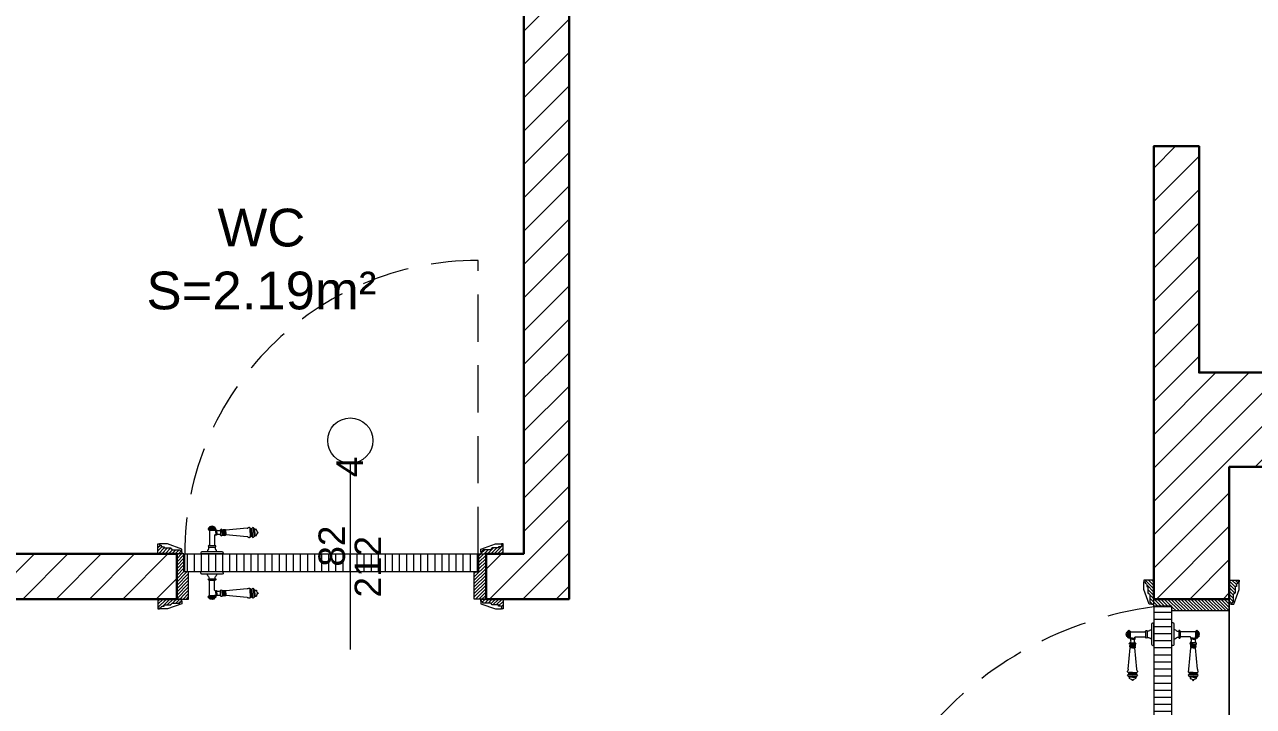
# Model space of a CAD drawing. Header units: centimetres. Extents: x 92587 to 105438, y -55119 to -48334.
# Drawn here: x 94999.8 to 95325.5, y -52695.8 to -52515.1 of the extents above; entities that cross this region are included whole.
import ezdxf

# ---------------------------------------------------------------- set-up
doc = ezdxf.new("R2010")
doc.units = ezdxf.units.CM
doc.header["$LTSCALE"] = 50
doc.header["$MEASUREMENT"] = 0
doc.linetypes.add('CACHE', pattern=[0.375, 0.25, -0.125])
doc.layers.get('0').update_dxf_attribs({"color": 8})
for name, color, linetype, lineweight in [('CONSOLE ISOL.', 214, 'Continuous', 15), ('door', 44, 'Continuous', 5), ('MACONNERIE COUPE', 7, 'Continuous', 30), ('MACONNERIE HACHURE', 253, 'Continuous', 13)]:
    doc.layers.add(name, color=color, linetype=linetype, lineweight=lineweight)
doc.layers.add('DEMOL', color=7, linetype='Continuous', lineweight=60, true_color=0xa87e00)
doc.styles.add('GENERATED_STYLE_1', font='arial.ttf')
doc.styles.add('RS_TEXT_1.50', font='arial.ttf', dxfattribs={"height": 12.5})

# ---------------------------------------------------------------- blocks, each defined once
blk = doc.blocks.new('door900')
at = {"color": 0}
for p, q in [((-9.3, 67.7), (9.3, 67.7)), ((9.3, 65.2), (-9.3, 65.2)), ((-6.8, 71.5), (-6.8, 70.2)), ((-5.5, 71.5), (-6.8, 71.5)), ((-6.8, 70.2), (6.8, 70.2)), ((-5.5, 71.5), (5.5, 71.5)), ((5.5, 71.5), (6.8, 71.5)), ((6.8, 71.5), (6.8, 70.2)), ((92.8, 68.1), (36.2, 62.8)), ((101.2, 67.3), (103.2, 68)), ((101.2, 56.8), (101.2, 67.3)), ((103.2, 68), (103.2, 67.7)), ((103.2, 56.8), (103.2, 68)), ((106.5, 68), (105.5, 67.3)), ((105.5, 56.8), (105.5, 67.3)), ((106.5, 56.8), (106.5, 68)), ((110.7, 68), (111.8, 67.3)), ((110.7, 56.8), (110.7, 68)), ((111.8, 56.8), (111.8, 67.3)), ((111.8, 66.2), (113.3, 66.2)), ((113.3, 56.8), (113.3, 66.2)), ((-6.8, 62.7), (-6.8, 24)), ((-6.8, 62.7), (6.8, 62.7)), ((8.7, 62.7), (6.8, 62.7)), ((6.8, 49.1), (6.8, 24)), ((8.7, 50.9), (8.7, 50.9)), ((10.5, 56.8), (10.5, 62.5)), ((10.5, 56.8), (10.5, 51.1)), ((12.7, 56.8), (12.7, 62.5)), ((12.7, 56.8), (12.7, 51.1)), ((22.5, 63.8), (22.5, 49.8)), ((26.5, 56.8), (26.5, 63.8)), ((26.5, 63.8), (29.1, 63.8)), ((26.5, 63.8), (29.1, 63.8)), ((26.5, 56.8), (26.5, 49.8)), ((26.5, 49.8), (29.1, 49.8)), ((26.5, 49.8), (29.1, 49.8)), ((29.1, 63.8), (29.1, 62.8)), ((29.1, 62.8), (29.1, 56.8)), ((29.1, 50.8), (29.1, 56.8)), ((29.1, 50.8), (29.1, 49.8)), ((29.1, 49.8), (29.1, 49.8)), ((31.1, 62.8), (31.1, 56.8)), ((31.1, 50.8), (31.1, 56.8)), ((34.1, 56.8), (34.1, 62.8)), ((34.1, 62.8), (34.1, 56.8)), ((34.1, 50.8), (34.1, 56.8)), ((34.1, 56.8), (34.1, 50.8)), ((36.2, 56.8), (36.2, 62.8)), ((36.2, 56.8), (36.2, 50.8)), ((92.8, 45.5), (36.2, 50.8)), ((101.2, 56.8), (101.2, 46.3)), ((101.2, 46.3), (103.2, 45.7)), ((103.2, 56.8), (103.2, 46.3)), ((103.2, 45.9), (103.2, 45.7)), ((105.5, 56.8), (105.5, 46.3)), ((106.5, 45.7), (105.5, 46.3)), ((106.5, 56.8), (106.5, 45.7)), ((110.7, 56.8), (110.7, 45.7)), ((110.7, 45.7), (111.8, 46.3)), ((111.8, 56.8), (111.8, 46.3)), ((111.8, 47.5), (113.3, 47.5)), ((113.3, 56.8), (113.3, 47.5)), ((120.5, 56.8), (120.5, 58.6)), ((120.5, 56.8), (120.5, 55)), ((-30, 3), (-30, 0)), ((30, 0), (-30, 0)), ((27, 6), (-27, 6)), ((-8.3, 22.3), (8.3, 22.3)), ((-8.3, 18.3), (8.3, 18.3)), ((30, 3), (30, 0))]:
    blk.add_line(p, q, dxfattribs=at)
for centre, radius, start, end in [((-9.3, 66.5), 1.25, 90, 270), ((-6.8, 67.7), 2.51, 90.115, 179.885), ((-6.8, 65.2), 2.51, 180.115, 269.885), ((0, 64), 9.29, 53.4104, 126.5896), ((6.8, 67.7), 2.51, 0.115, 89.885), ((6.8, 65.2), 2.51, 270.115, 359.885), ((9.3, 66.5), 1.25, 270, 90), ((24.5, 63.7), 2.01, 4.1469, 175.8531), ((93.1, 72.5), 4.4, 266.3976, 315.6468), ((98.3, 67.4), 2.89, 358.3861, 135.6468), ((104.3, 67.6), 1.15, 170.914, 348.1019), ((108.6, 68), 2.1, 0, 180), ((115.5, 62.5), 2.84, 13.4568, 140.4953), ((8.7, 49), 1.91, 88.7426, 178.1515), ((8.6, 64.9), 2.15, 272.7029, 297.6142), ((8.6, 48.8), 2.15, 62.3858, 87.2971), ((10, 62.5), 0.561, 3.7097, 127.9634), ((10, 51.1), 0.561, 232.0366, 356.2903), ((11.6, 62.5), 1.1, 0.0106, 179.9894), ((11.6, 51.1), 1.1, 180.0106, 359.9894), ((16.7, 70.5), 8.83, 243.5466, 311.3694), ((16.7, 43.2), 8.83, 48.6306, 116.4534), ((24.5, 50), 2.01, 184.1469, 355.8531), ((30.1, 62.8), 1.03, 0, 180.0014), ((30.1, 50.8), 1.03, 179.9972, 0), ((32.6, 62.8), 1.48, 0, 180), ((32.6, 50.8), 1.48, 180, 0), ((35.2, 62.8), 1.03, 0, 180), ((32.6, 62.8), 1.48, 1.563306237032948e-10, 2.08440831604393e-10), ((35.2, 50.8), 1.03, 180, 0), ((93.1, 41.1), 4.4, 44.3532, 93.6024), ((98.3, 46.2), 2.89, 224.3532, 1.6139), ((104.3, 46.1), 1.15, 11.8981, 189.086), ((108.6, 45.7), 2.1, 180, 0), ((115.5, 51.2), 2.84, 219.5047, 346.5432), ((127.9, 65.2), 9.88, 191.9991, 221.6757), ((127.9, 48.5), 9.88, 138.3243, 168.0009), ((120.5, 56.8), 1.79, 0, 90), ((120.5, 56.8), 1.79, 270, 0), ((-27, 3), 3, 90, 180), ((-6.8, 6), 6, 130.5908, 180), ((-16.6, 16.6), 8.41, 314.3689, 12.0705), ((-8.3, 20.3), 2, 90, 270), ((-8.5, 24), 1.71, 275.059, 359.7825), ((8.5, 24), 1.71, 180.2175, 264.941), ((16.6, 16.6), 8.41, 167.9295, 225.6311), ((8.3, 20.3), 2, 270, 90), ((6.8, 6), 6, 0, 49.4092), ((27, 3), 3, 0, 90)]:
    blk.add_arc(centre, radius, start, end, dxfattribs=at)

msp = doc.modelspace()

# ---------------------------------------------------------------- hatches: boundary and pattern name
at = {"layer": 'door'}
h = msp.add_hatch(dxfattribs=at)
h.set_pattern_fill('ANSI31', color=256, scale=5, angle=900)
h.set_pattern_definition([(225, (242312.2885, -107686.8739), (0.4419417382, -0.4419417382), [])])
h.paths.add_polyline_path([(95040.12, -52667.36), (95043.27, -52667.36), (95043.27, -52660.18), (95042.01, -52660.18), (95042.01, -52655.36), (95040.12, -52655.36)])
edge = h.paths.add_edge_path()
edge.add_line((95036.37, -52669.25), (95036.79, -52669.25))
edge.add_line((95036.79, -52669.25), (95036.79, -52668.93))
edge.add_line((95036.79, -52668.93), (95038.55, -52668.93))
edge.add_line((95038.55, -52668.93), (95038.55, -52668.72))
edge.add_arc((95038.55, -52668.41), 0.314, 270, 360)
edge.add_line((95038.87, -52668.41), (95040.96, -52668.41))
edge.add_line((95040.96, -52668.41), (95040.96, -52668.2))
edge.add_arc((95040.96, -52667.89), 0.314, 270, 360)
edge.add_line((95041.28, -52667.89), (95041.48, -52667.89))
edge.add_line((95041.48, -52667.89), (95041.48, -52667.36))
edge.add_line((95041.48, -52667.36), (95035.12, -52667.36))
edge.add_line((95035.12, -52667.36), (95035.12, -52669.98))
edge.add_line((95035.12, -52669.98), (95035.53, -52669.98))
edge.add_line((95035.53, -52669.98), (95035.53, -52669.67))
edge.add_line((95035.53, -52669.67), (95035.95, -52669.67))
edge.add_arc((95036.37, -52669.67), 0.419, 90, 180, ccw=False)
edge = h.paths.add_edge_path()
edge.add_line((95036.37, -52653.48), (95036.79, -52653.48))
edge.add_line((95036.79, -52653.48), (95036.79, -52653.79))
edge.add_line((95036.79, -52653.79), (95038.55, -52653.79))
edge.add_line((95038.55, -52653.79), (95038.55, -52654))
edge.add_arc((95038.55, -52654.31), 0.314, 0, 90, ccw=False)
edge.add_line((95038.87, -52654.31), (95040.96, -52654.31))
edge.add_line((95040.96, -52654.31), (95040.96, -52654.52))
edge.add_arc((95040.96, -52654.84), 0.314, 0, 90, ccw=False)
edge.add_line((95041.28, -52654.84), (95041.48, -52654.84))
edge.add_line((95041.48, -52654.84), (95041.48, -52655.36))
edge.add_line((95041.48, -52655.36), (95035.12, -52655.36))
edge.add_line((95035.12, -52655.36), (95035.12, -52652.74))
edge.add_line((95035.12, -52652.74), (95035.53, -52652.74))
edge.add_line((95035.53, -52652.74), (95035.53, -52653.06))
edge.add_line((95035.53, -52653.06), (95035.95, -52653.06))
edge.add_arc((95036.37, -52653.06), 0.419, 180, 270)
h = msp.add_hatch(dxfattribs=at)
h.set_pattern_fill('ANSI31', color=256, scale=5, angle=900)
h.set_pattern_definition([(225, (242302.2766, -107686.8739), (0.4419417382, -0.4419417382), [])])
edge = h.paths.add_edge_path()
edge.add_line((95125.86, -52669.25), (95125.44, -52669.25))
edge.add_line((95125.44, -52669.25), (95125.44, -52668.93))
edge.add_line((95125.44, -52668.93), (95123.68, -52668.93))
edge.add_line((95123.68, -52668.93), (95123.68, -52668.72))
edge.add_arc((95123.68, -52668.41), 0.314, 180, 270, ccw=False)
edge.add_line((95123.37, -52668.41), (95121.27, -52668.41))
edge.add_line((95121.27, -52668.41), (95121.27, -52668.2))
edge.add_arc((95121.27, -52667.89), 0.314, 180, 270, ccw=False)
edge.add_line((95120.96, -52667.89), (95120.75, -52667.89))
edge.add_line((95120.75, -52667.89), (95120.75, -52667.36))
edge.add_line((95120.75, -52667.36), (95126.61, -52667.36))
edge.add_line((95126.61, -52667.36), (95126.61, -52669.98))
edge.add_line((95126.61, -52669.98), (95126.2, -52669.98))
edge.add_line((95126.2, -52669.98), (95126.2, -52669.67))
edge.add_line((95126.2, -52669.67), (95126.28, -52669.67))
edge.add_arc((95125.86, -52669.67), 0.419, 360, 450)
h.paths.add_polyline_path([(95122.11, -52667.36), (95118.97, -52667.36), (95118.97, -52660.18), (95120.23, -52660.18), (95120.23, -52655.36), (95122.11, -52655.36)])
edge = h.paths.add_edge_path()
edge.add_line((95125.86, -52653.48), (95125.44, -52653.48))
edge.add_line((95125.44, -52653.48), (95125.44, -52653.79))
edge.add_line((95125.44, -52653.79), (95123.68, -52653.79))
edge.add_line((95123.68, -52653.79), (95123.68, -52654))
edge.add_arc((95123.68, -52654.31), 0.314, 90, 180)
edge.add_line((95123.37, -52654.31), (95121.27, -52654.31))
edge.add_line((95121.27, -52654.31), (95121.27, -52654.52))
edge.add_arc((95121.27, -52654.84), 0.314, 90, 180)
edge.add_line((95120.96, -52654.84), (95120.75, -52654.84))
edge.add_line((95120.75, -52654.84), (95120.75, -52655.36))
edge.add_line((95120.75, -52655.36), (95126.61, -52655.36))
edge.add_line((95126.61, -52655.36), (95126.61, -52652.74))
edge.add_line((95126.61, -52652.74), (95126.2, -52652.74))
edge.add_line((95126.2, -52652.74), (95126.2, -52653.06))
edge.add_line((95126.2, -52653.06), (95126.28, -52653.06))
edge.add_arc((95125.86, -52653.06), 0.419, -90, 0, ccw=False)
h = msp.add_hatch(dxfattribs=at)
h.set_pattern_fill('ANSI31', color=256, scale=15, angle=405)
h.set_pattern_definition([(90, (48803.5734, -151734.3063), (-1.875, 2e-15), [])])
h.paths.add_polyline_path([(95120.02, -52660.13), (95042.22, -52660.13), (95042.22, -52655.41), (95120.02, -52655.41)])
h = msp.add_hatch(dxfattribs=at)
h.set_pattern_fill('ANSI31', color=256, scale=5, angle=990)
h.set_pattern_definition([(315, (151044.98945, 93865.35385), (0.4419417382, 0.4419417382), [])])
h.paths.add_polyline_path([(95319.11, -52667.36), (95319.11, -52670.51), (95303.93, -52670.51), (95303.93, -52669.25), (95299.11, -52669.25), (95299.11, -52667.36)])
edge = h.paths.add_edge_path()
edge.add_line((95321, -52663.61), (95321, -52664.03))
edge.add_line((95321, -52664.03), (95320.68, -52664.03))
edge.add_line((95320.68, -52664.03), (95320.68, -52665.79))
edge.add_line((95320.68, -52665.79), (95320.47, -52665.79))
edge.add_arc((95320.16, -52665.79), 0.314, 270, 360, ccw=False)
edge.add_line((95320.16, -52666.11), (95320.16, -52668.2))
edge.add_line((95320.16, -52668.2), (95319.95, -52668.2))
edge.add_arc((95319.63, -52668.2), 0.314, -90, 0, ccw=False)
edge.add_line((95319.63, -52668.51), (95319.63, -52668.72))
edge.add_line((95319.63, -52668.72), (95319.11, -52668.72))
edge.add_line((95319.11, -52668.72), (95319.11, -52662.36))
edge.add_line((95319.11, -52662.36), (95321.73, -52662.36))
edge.add_line((95321.73, -52662.36), (95321.73, -52662.77))
edge.add_line((95321.73, -52662.77), (95321.42, -52662.77))
edge.add_line((95321.42, -52662.77), (95321.42, -52663.19))
edge.add_arc((95321.42, -52663.61), 0.419, 90, 180)
edge = h.paths.add_edge_path()
edge.add_line((95297.23, -52663.61), (95297.23, -52664.03))
edge.add_line((95297.23, -52664.03), (95297.54, -52664.03))
edge.add_line((95297.54, -52664.03), (95297.54, -52665.79))
edge.add_line((95297.54, -52665.79), (95297.75, -52665.79))
edge.add_arc((95298.06, -52665.79), 0.314, 180, 270)
edge.add_line((95298.06, -52666.11), (95298.06, -52668.2))
edge.add_line((95298.06, -52668.2), (95298.27, -52668.2))
edge.add_arc((95298.59, -52668.2), 0.314, 180, 270)
edge.add_line((95298.59, -52668.51), (95298.59, -52668.72))
edge.add_line((95298.59, -52668.72), (95299.11, -52668.72))
edge.add_line((95299.11, -52668.72), (95299.11, -52662.36))
edge.add_line((95299.11, -52662.36), (95296.49, -52662.36))
edge.add_line((95296.49, -52662.36), (95296.49, -52662.77))
edge.add_line((95296.49, -52662.77), (95296.81, -52662.77))
edge.add_line((95296.81, -52662.77), (95296.81, -52663.19))
edge.add_arc((95296.81, -52663.61), 0.419, 0, 90, ccw=False)
h = msp.add_hatch(dxfattribs=at)
h.set_pattern_fill('ANSI31', color=256, scale=15, angle=495)
h.set_pattern_definition([(180, (195092.4219, -99643.3612), (-1e-15, -1.875), [])])
h.paths.add_polyline_path([(95303.88, -52765.27), (95303.88, -52669.46), (95299.16, -52669.46), (95299.16, -52765.27)])
at = {"layer": 'MACONNERIE HACHURE'}
h = msp.add_hatch(dxfattribs=at)
h.set_pattern_fill('ANSI31', color=256, scale=50, style=0)
h.set_pattern_definition([(45, (845.911, 6550.742), (-4.41941738, 4.41941738), [])])
h.paths.add_polyline_path([(96464.11, -53567.36), (96464.11, -53736.36), (96392.11, -53736.36), (96392.11, -53757.36), (96414.11, -53757.36), (96414.11, -53762.36), (96234.11, -53762.36), (96234.11, -53750.36), (96284.11, -53750.36), (96284.11, -53577.36), (96306.11, -53577.36), (96306.11, -53589.36), (96296.11, -53589.36), (96296.11, -53750.36), (96387.11, -53750.36), (96387.11, -53731.36), (96444.11, -53731.36), (96444.11, -53589.36), (96388.11, -53589.36), (96388.11, -53577.36), (96452.11, -53577.36), (96452.11, -53567.36)])
h.paths.add_polyline_path([(95894.28, -52902.36), (95944.11, -52902.36), (95944.11, -52942.36), (95894.28, -52942.36)])
h.paths.add_polyline_path([(95734.11, -52902.36), (95774.11, -52902.36), (95774.11, -52942.36), (95734.11, -52942.36)])
h.paths.add_polyline_path([(95874.11, -52547.36), (95964.11, -52547.36), (95964.11, -52607.36), (96117.11, -52607.36), (96117.11, -52547.36), (96129.11, -52547.36), (96129.11, -52667.36), (96109.11, -52667.36), (96109.11, -52632.36), (95944.11, -52632.36), (95944.11, -52583.36), (95874.11, -52583.36), (95874.11, -52632.36), (95839.11, -52632.36), (95839.11, -52612.36), (95849.11, -52612.36), (95849.11, -52562.36), (95874.11, -52562.36), (95874.11, -52578.36), (95944.11, -52578.36), (95944.11, -52552.36), (95874.11, -52552.36)])
h.paths.add_polyline_path([(96444.11, -54162.36), (96344.11, -54162.36), (96344.11, -54187.36), (96444.11, -54187.36)])
h.paths.add_polyline_path([(96679.11, -52154.25), (96704.11, -52154.25), (96704.11, -52107.36), (96679.11, -52107.36)])
h.paths.add_polyline_path([(96679.11, -54052.36), (96704.11, -54052.36), (96704.11, -54072.36), (96679.11, -54072.36)])
h.paths.add_polyline_path([(95996.61, -52902.36), (95979.11, -52902.36), (95979.11, -52922.36), (95996.61, -52922.36)])
h.paths.add_polyline_path([(96319.11, -52789.36), (96329.11, -52789.36), (96329.11, -52777.36), (96289.11, -52777.36), (96289.11, -52789.36), (96299.11, -52789.36), (96299.11, -53107.36), (96129.11, -53107.36), (96129.11, -52789.36), (96207.12, -52789.36), (96207.12, -52777.36), (96129.11, -52777.36), (96129.11, -52767.36), (96109.11, -52767.36), (96109.11, -52902.36), (96096.61, -52902.36), (96096.61, -52922.36), (96109.11, -52922.36), (96109.11, -53137.36), (96130.11, -53137.36), (96130.11, -53467.36), (96228.12, -53467.36), (96228.12, -53455.36), (96150.11, -53455.36), (96150.11, -53137.36), (96320.11, -53137.36), (96320.11, -53455.36), (96310.11, -53455.36), (96310.11, -53467.36), (96350.11, -53467.36), (96350.11, -53455.36), (96340.11, -53455.36), (96340.11, -53137.36), (96679.11, -53137.36), (96679.11, -53182.36), (96704.11, -53182.36), (96704.11, -53132.36), (96814.11, -53132.36), (96814.11, -53112.36), (96704.11, -53112.36), (96704.11, -53062.36), (96679.11, -53062.36), (96679.11, -53107.36), (96319.11, -53107.36)])
h.paths.add_polyline_path([(96487.11, -53762.36), (96487.11, -53742.36), (96789.11, -53742.36), (96789.11, -53677.36), (96814.11, -53677.36), (96814.11, -53767.36), (96704.11, -53767.36), (96704.11, -53782.36), (96679.11, -53782.36), (96679.11, -53762.36)])
h.paths.add_polyline_path([(96044.11, -53859.36), (96019.11, -53859.36), (96019.11, -53581.36), (95967.11, -53581.36), (95967.11, -53559.36), (95979.11, -53559.36), (95979.11, -53569.36), (96104.11, -53569.36), (96104.11, -53581.36), (96044.11, -53581.36)])
h.paths.add_polyline_path([(96019.11, -53932.36), (96019.11, -53952.36), (95969.11, -53952.36), (95969.11, -54072.36), (95944.11, -54072.36), (95944.11, -53957.36), (95926.61, -53957.36), (95926.61, -53932.36)])
h.paths.add_polyline_path([(96679.11, -54122.36), (96679.11, -54162.36), (96624.11, -54162.36), (96624.11, -54187.36), (96704.11, -54187.36), (96704.11, -54122.36)])
h.paths.add_polyline_path([(96104.11, -54162.36), (96164.11, -54162.36), (96164.11, -54187.36), (96079.11, -54187.36), (96079.11, -54122.36), (96079.11, -54122.36), (96079.11, -54072.36), (96104.11, -54072.36)])
h.paths.add_polyline_path([(96679.11, -52482.36), (96679.11, -52424.25), (96704.11, -52424.25), (96704.11, -52477.36), (96814.11, -52477.36), (96814.11, -52567.36), (96789.11, -52567.36), (96789.11, -52502.36), (96456.11, -52502.36), (96456.11, -52675.36), (96444.11, -52675.36), (96444.11, -52667.36), (96388.11, -52667.36), (96388.11, -52655.36), (96444.11, -52655.36), (96444.11, -52507.36), (96296.11, -52507.36), (96296.11, -52655.36), (96306.11, -52655.36), (96306.11, -52667.36), (96284.11, -52667.36), (96284.11, -52494.36), (96234.24, -52494.36), (96234.24, -52482.36)])
h.paths.add_polyline_path([(96444.11, -52809.36), (96444.11, -52789.36), (96421.11, -52789.36), (96421.11, -52777.36), (96444.11, -52777.36), (96444.11, -52767.36), (96456.11, -52767.36), (96456.11, -52797.36), (96679.11, -52797.36), (96679.11, -52809.36)], flags=17)
h.paths.add_polyline_path([(96464.11, -53447.36), (96679.11, -53447.36), (96679.11, -53435.36), (96452.11, -53435.36), (96452.11, -53455.36), (96442.11, -53455.36), (96442.11, -53467.36), (96452.11, -53467.36), (96452.11, -53475.36), (96464.11, -53475.36)])
h.paths.add_polyline_path([(95879.11, -53447.36), (95879.11, -53459.36), (95967.11, -53459.36), (95967.11, -53467.36), (95979.11, -53467.36), (95979.11, -53447.36)])
h.paths.add_polyline_path([(96789.11, -52797.36), (96814.11, -52797.36), (96814.11, -52747.36), (96789.11, -52747.36)])
h.paths.add_polyline_path([(96789.11, -53447.36), (96814.11, -53447.36), (96814.11, -53497.36), (96789.11, -53497.36)])
h.paths.add_polyline_path([(96679.11, -52847.36), (96704.11, -52847.36), (96704.11, -52902.25), (96679.11, -52902.25)], flags=17)
h.paths.add_polyline_path([(96679.11, -53397.36), (96704.11, -53397.36), (96704.11, -53342.47), (96679.11, -53342.47)], flags=17)
h.paths.add_polyline_path([(95533.94, -52902.36), (95484.11, -52902.36), (95484.11, -52942.36), (95533.94, -52942.36)])
h.paths.add_polyline_path([(95694.11, -52902.36), (95654.11, -52902.36), (95654.11, -52942.36), (95694.11, -52942.36)])
h.paths.add_polyline_path([(95849.11, -52082.36), (95829.11, -52082.36), (95829.11, -52057.36), (95849.11, -52057.36)])
h.paths.add_polyline_path([(96164.11, -52082.36), (96164.11, -52057.36), (95984.11, -52057.36), (95984.11, -52082.36)])
h.paths.add_polyline_path([(95554.11, -52547.36), (95464.11, -52547.36), (95464.11, -52607.36), (95311.11, -52607.36), (95311.11, -52547.36), (95299.11, -52547.36), (95299.11, -52667.36), (95319.11, -52667.36), (95319.11, -52632.36), (95484.11, -52632.36), (95484.11, -52583.36), (95554.11, -52583.36), (95554.11, -52632.36), (95739.11, -52632.36), (95739.11, -52612.36), (95579.11, -52612.36), (95579.11, -52562.36), (95554.11, -52562.36), (95554.11, -52578.36), (95484.11, -52578.36), (95484.11, -52552.36), (95554.11, -52552.36)])
h.paths.add_polyline_path([(94984.11, -54162.36), (95084.11, -54162.36), (95084.11, -54187.36), (94984.11, -54187.36)])
h.paths.add_polyline_path([(94749.11, -52154.25), (94724.11, -52154.25), (94724.11, -52107.36), (94749.11, -52107.36)])
h.paths.add_polyline_path([(94749.11, -54052.36), (94724.11, -54052.36), (94724.11, -54072.36), (94749.11, -54072.36)])
h.paths.add_polyline_path([(95431.61, -52902.36), (95449.11, -52902.36), (95449.11, -52922.36), (95431.61, -52922.36)])
h.paths.add_polyline_path([(95729.11, -53932.36), (95746.61, -53932.36), (95746.61, -53957.36), (95729.11, -53957.36), (95729.11, -54122.36), (95699.11, -54122.36), (95699.11, -53957.36), (95681.5, -53957.36), (95681.5, -53932.36), (95699.11, -53932.36), (95699.11, -53459.36), (95631.11, -53459.36), (95631.11, -53447.36), (95699.11, -53447.36), (95699.11, -53272.36), (95729.11, -53272.36), (95729.11, -53447.36), (95797.11, -53447.36), (95797.11, -53459.36), (95729.11, -53459.36)])
h.paths.add_polyline_path([(95109.11, -52789.36), (95099.11, -52789.36), (95099.11, -52777.36), (95139.11, -52777.36), (95139.11, -52789.36), (95129.11, -52789.36), (95129.11, -53107.36), (95299.11, -53107.36), (95299.11, -52789.36), (95221.1, -52789.36), (95221.1, -52777.36), (95299.11, -52777.36), (95299.11, -52767.36), (95319.11, -52767.36), (95319.11, -52902.36), (95331.61, -52902.36), (95331.61, -52922.36), (95319.11, -52922.36), (95319.11, -53137.36), (95298.11, -53137.36), (95298.11, -53467.36), (95200.1, -53467.36), (95200.1, -53455.36), (95278.11, -53455.36), (95278.11, -53137.36), (95108.11, -53137.36), (95108.11, -53455.36), (95118.11, -53455.36), (95118.11, -53467.36), (95078.11, -53467.36), (95078.11, -53455.36), (95088.11, -53455.36), (95088.11, -53137.36), (94749.11, -53137.36), (94749.11, -53182.36), (94724.11, -53182.36), (94724.11, -53132.36), (94614.11, -53132.36), (94614.11, -53112.36), (94724.11, -53112.36), (94724.11, -53062.36), (94749.11, -53062.36), (94749.11, -53107.36), (95109.11, -53107.36)])
h.paths.add_polyline_path([(94964.11, -53736.36), (95036.11, -53736.36), (95036.11, -53757.36), (95014.11, -53757.36), (95014.11, -53762.36), (95194.11, -53762.36), (95194.11, -53750.36), (95144.11, -53750.36), (95144.11, -53577.36), (95122.11, -53577.36), (95122.11, -53589.36), (95132.11, -53589.36), (95132.11, -53750.36), (95041.11, -53750.36), (95041.11, -53731.36), (94984.11, -53731.36), (94984.11, -53589.36), (95040.11, -53589.36), (95040.11, -53577.36), (94976.11, -53577.36), (94976.11, -53567.36), (94964.11, -53567.36)])
h.paths.add_polyline_path([(94941.11, -53762.36), (94941.11, -53742.36), (94639.11, -53742.36), (94639.11, -53677.36), (94614.11, -53677.36), (94614.11, -53767.36), (94724.11, -53767.36), (94724.11, -53782.36), (94749.11, -53782.36), (94749.11, -53762.36)])
h.paths.add_polyline_path([(95384.11, -53859.36), (95409.11, -53859.36), (95409.11, -53581.36), (95461.11, -53581.36), (95461.11, -53559.36), (95449.11, -53559.36), (95449.11, -53569.36), (95324.11, -53569.36), (95324.11, -53581.36), (95384.11, -53581.36)])
h.paths.add_polyline_path([(95409.11, -53932.36), (95409.11, -53952.36), (95459.11, -53952.36), (95459.11, -54072.36), (95484.11, -54072.36), (95484.11, -53957.36), (95501.61, -53957.36), (95501.61, -53932.36)])
h.paths.add_polyline_path([(94749.11, -54122.36), (94749.11, -54162.36), (94804.11, -54162.36), (94804.11, -54187.36), (94724.11, -54187.36), (94724.11, -54122.36)])
h.paths.add_polyline_path([(95324.11, -54162.36), (95264.11, -54162.36), (95264.11, -54187.36), (95349.11, -54187.36), (95349.11, -54122.36), (95349.11, -54122.36), (95349.11, -54072.36), (95324.11, -54072.36)])
h.paths.add_polyline_path([(96679.11, -52082.36), (96624.11, -52082.36), (96624.11, -52057.36), (96679.11, -52057.36)])
h.paths.add_polyline_path([(96444.11, -52082.36), (96444.11, -52057.36), (96344.11, -52057.36), (96344.11, -52082.36)])
h.paths.add_polyline_path([(95729.11, -52082.36), (95579.11, -52082.36), (95579.11, -52057.36), (95729.11, -52057.36)])
h.paths.add_polyline_path([(95444.11, -52082.36), (94749.11, -52082.36), (94749.11, -52057.36), (95444.11, -52057.36)])
h.paths.add_polyline_path([(94749.11, -52482.36), (94749.11, -52424.25), (94724.11, -52424.25), (94724.11, -52477.36), (94614.11, -52477.36), (94614.11, -52567.36), (94639.11, -52567.36), (94639.11, -52502.36), (94972.11, -52502.36), (94972.11, -52675.36), (94984.11, -52675.36), (94984.11, -52667.36), (95040.11, -52667.36), (95040.11, -52655.36), (94984.11, -52655.36), (94984.11, -52507.36), (95132.11, -52507.36), (95132.11, -52655.36), (95122.11, -52655.36), (95122.11, -52667.36), (95144.11, -52667.36), (95144.11, -52494.36), (95193.98, -52494.36), (95193.98, -52482.36)])
h.paths.add_polyline_path([(94984.11, -52809.36), (94984.11, -52789.36), (95007.11, -52789.36), (95007.11, -52777.36), (94984.11, -52777.36), (94984.11, -52767.36), (94972.11, -52767.36), (94972.11, -52797.36), (94749.11, -52797.36), (94749.11, -52809.36)], flags=17)
h.paths.add_polyline_path([(94964.11, -53447.36), (94749.11, -53447.36), (94749.11, -53435.36), (94976.11, -53435.36), (94976.11, -53455.36), (94986.11, -53455.36), (94986.11, -53467.36), (94976.11, -53467.36), (94976.11, -53475.36), (94964.11, -53475.36)])
h.paths.add_polyline_path([(95549.11, -53447.36), (95549.11, -53459.36), (95461.11, -53459.36), (95461.11, -53467.36), (95449.11, -53467.36), (95449.11, -53447.36)])
h.paths.add_polyline_path([(94639.11, -52797.36), (94614.11, -52797.36), (94614.11, -52747.36), (94639.11, -52747.36)])
h.paths.add_polyline_path([(94639.11, -53447.36), (94614.11, -53447.36), (94614.11, -53497.36), (94639.11, -53497.36)])
h.paths.add_polyline_path([(94749.11, -52847.36), (94724.11, -52847.36), (94724.11, -52902.25), (94749.11, -52902.25)], flags=17)
h.paths.add_polyline_path([(94749.11, -53397.36), (94724.11, -53397.36), (94724.11, -53342.47), (94749.11, -53342.47)], flags=17)

# ---------------------------------------------------------------- linework, layer by layer
at = {"layer": 'CONSOLE ISOL.'}
for points in [[(95309.11, -52902.36), (95319.11, -52902.36), (95319.11, -52632.36), (95484.11, -52632.36), (95484.11, -52552.36), (95566.61, -52552.36), (95566.61, -52057.36), (94614.11, -52057.36), (94614.11, -52122.36), (94514.11, -52122.36), (94514.11, -52462.36), (94614.11, -52462.36), (94614.11, -53122.36), (95309.11, -53122.36)], [(95449.11, -53272.36), (95979.11, -53272.36), (95979.11, -52902.36), (96109.11, -52902.36), (96109.11, -52632.36), (95944.11, -52632.36), (95944.11, -52552.36), (95874.11, -52552.36), (95874.11, -52057.36), (95554.11, -52057.36), (95554.11, -52552.36), (95484.11, -52552.36), (95484.11, -52632.36), (95319.11, -52632.36), (95319.11, -52902.36), (95449.11, -52902.36)]]:
    msp.add_lwpolyline(points, close=True, dxfattribs=at)
at = {"layer": 'door', "linetype": 'CACHE'}
msp.add_line((95120.02, -52655.41), (95120.02, -52577.62), dxfattribs=at)
at = {"layer": 'door'}
msp.add_line((95086.12, -52631.37), (95086.12, -52680.69), dxfattribs=at)
for points in [[(95036.37, -52653.48), (95036.79, -52653.48), (95036.79, -52653.79), (95038.55, -52653.79), (95038.55, -52654, -0.414214), (95038.87, -52654.31), (95040.96, -52654.31), (95040.96, -52654.52, -0.414214), (95041.28, -52654.84), (95041.48, -52654.84), (95041.48, -52655.36), (95035.12, -52655.36), (95035.12, -52652.74), (95035.53, -52652.74), (95035.53, -52653.06), (95035.95, -52653.06, 0.414214), (95036.37, -52653.48)], [(95125.86, -52653.48), (95125.44, -52653.48), (95125.44, -52653.79), (95123.68, -52653.79), (95123.68, -52654, 0.414214), (95123.37, -52654.31), (95121.27, -52654.31), (95121.27, -52654.52, 0.414214), (95120.96, -52654.84), (95120.75, -52654.84), (95120.75, -52655.36), (95126.61, -52655.36), (95126.61, -52652.74), (95126.2, -52652.74), (95126.2, -52653.06), (95126.28, -52653.06, -0.414214), (95125.86, -52653.48)], [(95297.23, -52663.61), (95297.23, -52664.03), (95297.54, -52664.03), (95297.54, -52665.79), (95297.75, -52665.79, 0.414214), (95298.06, -52666.11), (95298.06, -52668.2), (95298.27, -52668.2, 0.414214), (95298.59, -52668.51), (95298.59, -52668.72), (95299.11, -52668.72), (95299.11, -52662.36), (95296.49, -52662.36), (95296.49, -52662.77), (95296.81, -52662.77), (95296.81, -52663.19, -0.414214), (95297.23, -52663.61)], [(95321, -52663.61), (95321, -52664.03), (95320.68, -52664.03), (95320.68, -52665.79), (95320.47, -52665.79, -0.414214), (95320.16, -52666.11), (95320.16, -52668.2), (95319.95, -52668.2, -0.414214), (95319.63, -52668.51), (95319.63, -52668.72), (95319.11, -52668.72), (95319.11, -52662.36), (95321.73, -52662.36), (95321.73, -52662.77), (95321.42, -52662.77), (95321.42, -52663.19, 0.414214), (95321, -52663.61)], [(95036.37, -52669.25), (95036.79, -52669.25), (95036.79, -52668.93), (95038.55, -52668.93), (95038.55, -52668.72, 0.414214), (95038.87, -52668.41), (95040.96, -52668.41), (95040.96, -52668.2, 0.414214), (95041.28, -52667.89), (95041.48, -52667.89), (95041.48, -52667.36), (95035.12, -52667.36), (95035.12, -52669.98), (95035.53, -52669.98), (95035.53, -52669.67), (95035.95, -52669.67, -0.414214), (95036.37, -52669.25)], [(95125.86, -52669.25), (95125.44, -52669.25), (95125.44, -52668.93), (95123.68, -52668.93), (95123.68, -52668.72, -0.414214), (95123.37, -52668.41), (95121.27, -52668.41), (95121.27, -52668.2, -0.414214), (95120.96, -52667.89), (95120.75, -52667.89), (95120.75, -52667.36), (95126.61, -52667.36), (95126.61, -52669.98), (95126.2, -52669.98), (95126.2, -52669.67), (95126.28, -52669.67, 0.414214), (95125.86, -52669.25)]]:
    msp.add_lwpolyline(points, format="xyb", dxfattribs=at)
for points in [[(95041.48, -52654.84), (95041.48, -52654.11), (95037.63, -52652.74), (95035.53, -52652.74)], [(95120.75, -52654.84), (95120.75, -52654.11), (95124.61, -52652.74), (95126.2, -52652.74)], [(95040.12, -52667.36), (95043.27, -52667.36), (95043.27, -52660.18), (95042.01, -52660.18), (95042.01, -52655.36), (95040.12, -52655.36), (95040.12, -52667.36)], [(95120.02, -52660.13), (95042.22, -52660.13), (95042.22, -52655.41), (95120.02, -52655.41), (95120.02, -52660.13)], [(95122.11, -52667.36), (95118.97, -52667.36), (95118.97, -52660.18), (95120.23, -52660.18), (95120.23, -52655.36), (95122.11, -52655.36), (95122.11, -52667.36)], [(95298.59, -52668.72), (95297.85, -52668.72), (95296.49, -52664.87), (95296.49, -52662.77)], [(95319.63, -52668.72), (95320.37, -52668.72), (95321.73, -52664.87), (95321.73, -52662.77)], [(95041.48, -52667.89), (95041.48, -52668.62), (95037.63, -52669.98), (95035.53, -52669.98)], [(95120.75, -52667.89), (95120.75, -52668.62), (95124.61, -52669.98), (95126.2, -52669.98)], [(95319.11, -52667.36), (95319.11, -52670.51), (95303.93, -52670.51), (95303.93, -52669.25), (95299.11, -52669.25), (95299.11, -52667.36), (95319.11, -52667.36)], [(95303.88, -52765.27), (95303.88, -52669.46), (95299.16, -52669.46), (95299.16, -52765.27), (95303.88, -52765.27)]]:
    msp.add_lwpolyline(points, dxfattribs=at)
msp.add_circle((95086.12, -52625.37), 6, dxfattribs=at)
at = {"layer": 'door', "linetype": 'CACHE'}
for centre, radius, start, end in [((95120.02, -52655.41), 77.8, 90, 180), ((95311.74, -52764.31), 95.68, 97.5544, 180.5756)]:
    msp.add_arc(centre, radius, start, end, dxfattribs=at)
at = {"layer": 'MACONNERIE COUPE'}
for points in [[(94749.11, -52482.36), (94749.11, -52424.25), (94724.11, -52424.25), (94724.11, -52477.36), (94614.11, -52477.36), (94614.11, -52567.36), (94639.11, -52567.36), (94639.11, -52502.36), (94972.11, -52502.36), (94972.11, -52675.36), (94984.11, -52675.36), (94984.11, -52667.36), (95040.11, -52667.36), (95040.11, -52655.36), (94984.11, -52655.36), (94984.11, -52507.36), (95132.11, -52507.36), (95132.11, -52655.36), (95122.11, -52655.36), (95122.11, -52667.36), (95144.11, -52667.36), (95144.11, -52494.36), (95193.98, -52494.36), (95193.98, -52482.36)], [(95554.11, -52547.36), (95464.11, -52547.36), (95464.11, -52607.36), (95311.11, -52607.36), (95311.11, -52547.36), (95299.11, -52547.36), (95299.11, -52667.36), (95319.11, -52667.36), (95319.11, -52632.36), (95484.11, -52632.36), (95484.11, -52583.36), (95554.11, -52583.36), (95554.11, -52632.36), (95739.11, -52632.36), (95739.11, -52612.36), (95579.11, -52612.36), (95579.11, -52562.36), (95554.11, -52562.36), (95554.11, -52578.36), (95484.11, -52578.36), (95484.11, -52552.36), (95554.11, -52552.36)]]:
    msp.add_lwpolyline(points, close=True, dxfattribs=at)

# ---------------------------------------------------------------- block references
at = {"layer": 'door', "xscale": 0.1, "yscale": 0.1, "zscale": 0.1}
msp.add_blockref('door900', (95049.46, -52655.41), dxfattribs=at)
at = {"layer": 'door', "yscale": 0.1, "zscale": 0.1}
for p, xscale, rotation in [((95049.46, -52660.13), -0.1, 180), ((95299.16, -52676.7), -0.1, 90), ((95303.88, -52676.7), 0.1, 270)]:
    msp.add_blockref('door900', p, dxfattribs=dict(at, xscale=xscale, rotation=rotation))

# ---------------------------------------------------------------- texts
at = {"layer": 'DEMOL', "lineweight": -2, "insert": (95062.56, -52577.32), "char_height": 10, "width": 93.9293, "attachment_point": 5, "style": 'RS_TEXT_1.50'}
msp.add_mtext('WC\\PS=2.19m²', dxfattribs=at)
at = {"layer": 'door', "char_height": 7, "rotation": 90, "style": 'GENERATED_STYLE_1'}
for s, insert, attachment_point in [('\\A1;\\pxql,t0;4', (95089.45, -52628.06), 9), ('\\A1;\\pxql,t0;82', (95077.69, -52647.89), 3), ('\\A1;\\pxql,t0;212', (95087.27, -52650.63), 3)]:
    msp.add_mtext(s, dxfattribs=dict(at, insert=insert, attachment_point=attachment_point))

doc.saveas('drawing.dxf')
